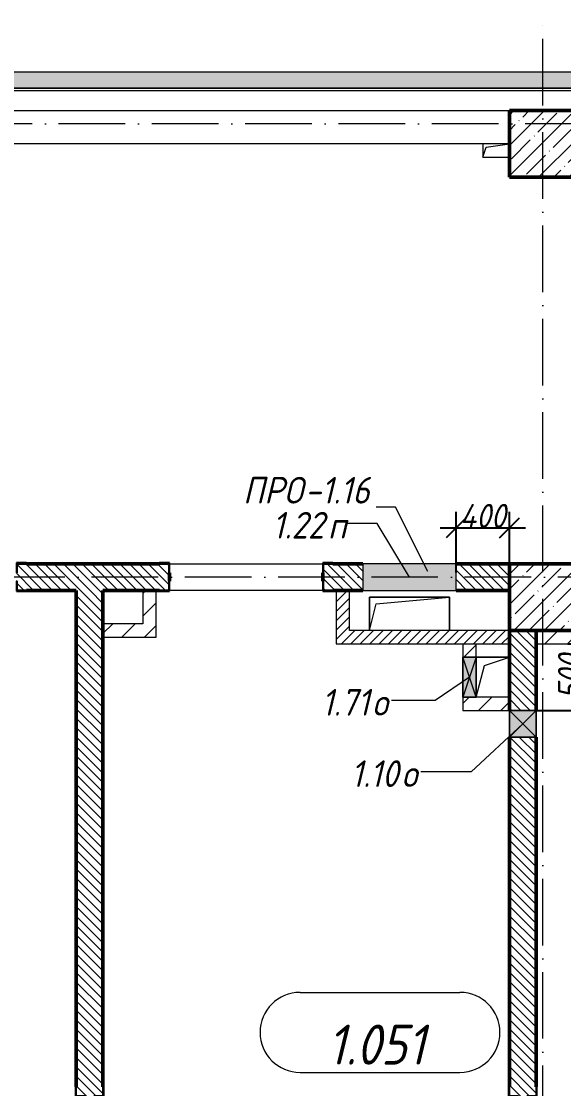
# Model space of a CAD drawing. Header units: millimetres. Extents: x -12989 to 629078, y -109036 to 555275.
# Drawn here: x 568701 to 572771, y 268035 to 276042 of the extents above; entities that cross this region are included whole.
import ezdxf

# ---------------------------------------------------------------- set-up
doc = ezdxf.new("R2010")
doc.units = ezdxf.units.MM
doc.linetypes.add('50_200_ШТРИХ_1Т_ш5_п1_п1_', pattern=[700, 500, -100, 0, -100])
for name, color, linetype, lineweight in [('A-____-____-DIMS', 7, 'Continuous', 9), ('A-DETL-GENF-OTLN', 7, 'Continuous', 9), ('A-FLOR-____-OTLN', 7, 'Continuous', 9), ('A-GENM-____-IDEN', 7, 'Continuous', 9), ('A-GENM-____-MCUT', 7, 'Continuous', 25), ('A-GENM-____-OTLN', 7, 'Continuous', 9), ('A-GENM-____-OTLN-1', 7, 'Continuous', 25), ('A-GLAZ-____-IDEN', 7, 'Continuous', 9), ('A-GLAZ-____-OTLN', 7, 'Continuous', 9), ('A-WALL-____-MCUT-2', 7, 'Continuous', 50), ('A-WALL-____-OTLN', 7, 'Continuous', 9), ('A-WALL-____-PATT-1', 7, 'Continuous', 9), ('A-WALL-FNSH-MCUT-1', 7, 'Continuous', 9), ('I-WALL-____-OTLN', 7, 'Continuous', 9), ('S-COLS-____-MCUT', 7, 'Continuous', 50), ('S-COLS-____-OTLN', 7, 'Continuous', 9), ('S-GRID-____-OTLN-1', 7, '50_200_ШТРИХ_1Т_ш5_п1_п1_', 9)]:
    doc.layers.add(name, color=color, linetype=linetype, lineweight=lineweight)
doc.layers.add('A-AREA-IDEN-1', color=7, linetype='Continuous', lineweight=9, true_color=0xaaaaaa)
doc.layers.add('A-GLAZ-____-OTLN-1', color=7, linetype='Continuous', lineweight=9, true_color=0xc0c0c0)
doc.styles.add('ISOCPEUR_I', font='isocpeui.ttf', dxfattribs={"width": 0.9, "height": 2.5})
doc.styles.add('ISOCPEUR_I_10', font='isocpeui.ttf', dxfattribs={"width": 0.9, "height": 180})
doc.styles.add('ISOCPEUR_I_9', font='isocpeui.ttf', dxfattribs={"width": 0.9, "height": 250})
doc.dimstyles.new('ISO-1_8_0_9К_СРЕДНИЙ_Кладочные_3', dxfattribs={"dimscale": 304.8, "dimtxt": 179.276612, "dimasz": 0.492126, "dimexe": 0.393701, "dimexo": 0, "dimgap": 0, "dimtad": 1, "dimdec": 3, "dimrnd": 0.001, "dimdsep": 46, "dimtxsty": 'ISOCPEUR_I_10', "dimblk1": 'OBLIQUE', "dimblk2": 'OBLIQUE', "dimsah": 1, "dimcen": 0.09, "dimdle": 0.393701, "dimazin": 0, "dimtfac": 1, "dimtdec": 4, "dimtix": 1, "dimtmove": 0, "dimatfit": 3, "dimfxl": 1, "dimtvp": 1, "dimtolj": 1, "dimtzin": 0, "dimarcsym": 2})
pattern_1 = [(135, (513013.31, 265891.49), (-35.35534, -35.35534), [])]
pattern_2 = [(45, (513013.31, 265891.49), (-35.35534, 35.35534), [])]
pattern_3 = [(45, (513013.31, 265891.49), (-84.85281, 84.85281), [])]

# ---------------------------------------------------------------- blocks, each defined once
blk = doc.blocks.new('BSC_Колонна _Прямоугольная - 500х500-V61-АР1_План отверстий 1 этажа в осях 1-64_А-ГГ')
at = {"layer": 'S-COLS-____-OTLN'}
h = blk.add_hatch(dxfattribs=at)
h.set_pattern_fill('FP_93', color=256, style=0, pattern_type=2)
h.set_pattern_definition([(45, (-59600, -5831.04), (-114.04925, 114.04925), []), (45, (-59485.95, -5831.04), (-114.04925, 114.04925), [201.613, -40.323, 3.353, -36.97])])
h.paths.add_polyline_path([(-250, -250), (250, -250), (250, 250), (-250, 250)], flags=0)
at = {"layer": 'S-COLS-____-MCUT'}
for p, q in [((250, 250), (-250, 250)), ((-250, 250), (-250, -250)), ((250, -250), (250, 250)), ((-250, -250), (250, -250))]:
    blk.add_line(p, q, dxfattribs=at)
blk = doc.blocks.new('BSC_Колонна _Прямоугольная - 500х500-V126-АР1_План отверстий 1 этажа в осях 1-64_А-ГГ')
at = {"layer": 'S-COLS-____-OTLN'}
h = blk.add_hatch(dxfattribs=at)
h.set_pattern_fill('FP_159', color=256, style=0, pattern_type=2)
h.set_pattern_definition([(45, (-59600, -9231.04), (-114.04925, 114.04925), []), (45, (-59485.95, -9231.04), (-114.04925, 114.04925), [201.613, -40.323, 3.353, -36.97])])
h.paths.add_polyline_path([(-250, -250), (250, -250), (250, 250), (-250, 250)], flags=0)
at = {"layer": 'S-COLS-____-MCUT'}
for p, q in [((250, 250), (-250, 250)), ((-250, 250), (-250, -250)), ((250, -250), (250, 250)), ((-250, -250), (250, -250))]:
    blk.add_line(p, q, dxfattribs=at)
blk = doc.blocks.new('Фахверк_СКБ_Уголок - 200_4010-27904266-АР1_План отверстий 1 этажа в осях 1-64_А-ГГ')
at = {"layer": 'A-GENM-____-MCUT'}
for p, q in [((125, 156), (50, 156)), ((50, 156), (50, 150)), ((50, 150), (119, 150)), ((119, 150), (119, 81)), ((119, 81), (125, 81)), ((125, 81), (125, 156)), ((125, 19), (119, 19)), ((119, 19), (119, -50)), ((125, -56), (125, 19)), ((119, -50), (50, -50)), ((50, -50), (50, -56)), ((50, -56), (125, -56))]:
    blk.add_line(p, q, dxfattribs=at)
blk = doc.blocks.new('Фахверк_СКБ_Уголок - 200_3600-27915153-АР1_План отверстий 1 этажа в осях 1-64_А-ГГ')
at = {"layer": 'A-GENM-____-MCUT'}
for p, q in [((125, 156), (50, 156)), ((50, 156), (50, 150)), ((50, 150), (119, 150)), ((119, 150), (119, 81)), ((119, 81), (125, 81)), ((125, 81), (125, 156)), ((125, 19), (119, 19)), ((119, 19), (119, -50)), ((125, -56), (125, 19)), ((119, -50), (50, -50)), ((50, -50), (50, -56)), ((50, -56), (125, -56))]:
    blk.add_line(p, q, dxfattribs=at)
blk = doc.blocks.new('154_Стойка_СКБ_Уголок - СМ-2230_200-28216496-АР1_План отверстий 1 этажа в осях 1-64_А-ГГ')
at = {"layer": 'A-GENM-____-MCUT'}
for p, q in [((125, 156), (125, 81)), ((200, 156), (125, 156)), ((125, 81), (131, 81)), ((131, 81), (131, 150)), ((131, 150), (200, 150)), ((200, 150), (200, 156)), ((131, 19), (125, 19)), ((125, 19), (125, -56)), ((131, -50), (131, 19)), ((125, -56), (200, -56)), ((200, -50), (131, -50)), ((200, -56), (200, -50))]:
    blk.add_line(p, q, dxfattribs=at)
blk = doc.blocks.new('154_Стойка_СКБ_Уголок - СМ-2530_200-28213945-АР1_План отверстий 1 этажа в осях 1-64_А-ГГ')
at = {"layer": 'A-GENM-____-MCUT'}
for p, q in [((125, 156), (125, 81)), ((200, 156), (125, 156)), ((125, 81), (131, 81)), ((131, 81), (131, 150)), ((131, 150), (200, 150)), ((200, 150), (200, 156)), ((131, 19), (125, 19)), ((125, 19), (125, -56)), ((131, -50), (131, 19)), ((125, -56), (200, -56)), ((200, -50), (131, -50)), ((200, -56), (200, -50))]:
    blk.add_line(p, q, dxfattribs=at)
blk = doc.blocks.new('AR_Отверстие Ниша - Лючок-32404512-АР1_План отверстий 1 этажа в осях 1-64_А-ГГ')
at = {"layer": 'A-GLAZ-____-OTLN'}
blk.add_hatch(color=256, dxfattribs=at).paths.add_polyline_path([(288.6, 100), (-350, 100), (-350, -100), (350, -100), (350, 100)], flags=0)
for p, q in [((350, 100), (-350, 100)), ((-350, 100), (-350, -100)), ((350, -100), (350, 100)), ((-350, -100), (350, -100))]:
    blk.add_line(p, q, dxfattribs=at)
blk = doc.blocks.new('AR_Отверстие прямоугольное _в плите_ - AR_Отверстие прямоугольное _в плите_-30459255-АР1_План отверстий 1 этажа в осях 1-64_А-ГГ')
at = {"layer": 'A-GENM-____-OTLN'}
for p, q in [((300, 125), (-300, 125)), ((-300, 125), (-300, -125)), ((-250, 75), (300, 125)), ((300, -125), (300, 125)), ((-300, -125), (-250, 75))]:
    blk.add_line(p, q, dxfattribs=at)
blk = doc.blocks.new('AR_Отверстие прямоугольное _в плите_ - AR_Отверстие прямоугольное _в плите_-V178-АР1_План отверстий 1 этажа в осях 1-64_А-ГГ')
at = {"layer": 'A-GENM-____-OTLN'}
for p, q in [((-100, 50), (-100, -50)), ((-100, -50), (-75, 25)), ((-75, 25), (100, 50)), ((-100, -50), (100, -50))]:
    blk.add_line(p, q, dxfattribs=at)
blk = doc.blocks.new('AR_Отверстие прямоугольное _в плите_ - AR_Отверстие прямоугольное _в плите_-30552590-АР1_План отверстий 1 этажа в осях 1-64_А-ГГ')
at = {"layer": 'A-GENM-____-OTLN'}
for p, q in [((125, 150), (-125, 150)), ((-125, -150), (-62.5, 87.5)), ((-62.5, 87.5), (125, 150))]:
    blk.add_line(p, q, dxfattribs=at)
blk = doc.blocks.new('Отлив_СКБ - Отлив витража_120_НВФ-31885513-АР1_План отверстий 1 этажа в осях 1-64_А-ГГ')
at = {"layer": 'A-GLAZ-____-OTLN-1'}
for points in [[(7800, 2), (7800, 120), (0, 120), (0, 2), (7646.3, 2)], [(7800, 0), (7800, 2), (0, 2), (0, 0), (7646.3, 0)]]:
    blk.add_hatch(color=256, dxfattribs=at).paths.add_polyline_path(points, flags=0)
at = {"layer": 'A-GLAZ-____-OTLN'}
for p, q in [((0, 83), (0, 120)), ((7800, 120), (0, 120)), ((7800, 120), (7800, 83)), ((0, 2), (7800, 2)), ((7800, 0), (0, 0))]:
    blk.add_line(p, q, dxfattribs=at)
blk = doc.blocks.new('AR_Отверстие прямоугольное _в стене__БезПР - AR_Отверстие прямоугольное _в стене__БезПР-36428014-АР1_План отверстий 1 этажа в осях 1-64_А-ГГ')
at = {"layer": 'A-GLAZ-____-OTLN'}
blk.add_hatch(color=256, dxfattribs=at).paths.add_polyline_path([(100, 100), (-100, 100), (-100, -100), (100, -100)], flags=0)
at = {"layer": 'A-DETL-GENF-OTLN'}
for p, q in [((-100, -100), (-100, 100)), ((-100, 100), (100, 100)), ((100, 100), (-100, -100)), ((-100, 100), (100, -100)), ((100, 100), (-100, 100)), ((-100, 100), (-100, -100)), ((100, 100), (100, -100)), ((100, -100), (100, 100)), ((100, -100), (-100, -100)), ((-100, -100), (100, -100))]:
    blk.add_line(p, q, dxfattribs=at)
blk = doc.blocks.new('AR_Отверстие прямоугольное _в стене__БезПР - AR_Отверстие прямоугольное _в стене__БезПР-36428966-АР1_План отверстий 1 этажа в осях 1-64_А-ГГ')
at = {"layer": 'A-GLAZ-____-OTLN'}
blk.add_hatch(color=256, dxfattribs=at).paths.add_polyline_path([(150, 50), (-150, 50), (-150, -50), (150, -50)], flags=0)
at = {"layer": 'A-DETL-GENF-OTLN'}
for p, q in [((-150, -50), (-150, 50)), ((-150, 50), (150, 50)), ((150, 50), (-150, -50)), ((-150, 50), (150, -50)), ((150, 50), (-150, 50)), ((-150, 50), (-150, -50)), ((150, 50), (150, -50)), ((150, -50), (150, 50)), ((150, -50), (-150, -50)), ((-150, -50), (150, -50))]:
    blk.add_line(p, q, dxfattribs=at)
at = {"layer": 'A-GLAZ-____-OTLN'}
blk.add_line((150, 50), (-150, 50), dxfattribs=at)
blk = doc.blocks.new('_Oblique')
at = {"color": 0, "linetype": 'ByBlock', "lineweight": -2}
blk.add_line((-0.5, -0.5), (0.5, 0.5), dxfattribs=at)
blk = doc.blocks.new('*D5834')
at = {"layer": 'A-____-____-DIMS', "color": 0, "lineweight": -2, "transparency": 16777216}
for p, q in [((571963.3, 271907.1), (571963.3, 272362)), ((572363.3, 271972.5), (572363.3, 272362)), ((571843.3, 272242), (572483.3, 272242))]:
    blk.add_line(p, q, dxfattribs=at)
at = {"layer": 'Defpoints', "color": 0, "transparency": 16777216}
for p in [(572363.3, 272242), (572363.3, 271972.5), (571963.3, 271907.1)]:
    blk.add_point(p, dxfattribs=at)
at = {"layer": 'A-____-____-DIMS', "color": 0, "lineweight": -2, "transparency": 16777216, "xscale": 150, "yscale": 150, "zscale": 150, "rotation": 180}
blk.add_blockref('_Oblique', (571963.3, 272242), dxfattribs=at)
at = {"layer": 'A-____-____-DIMS', "color": 0, "lineweight": -2, "transparency": 16777216, "xscale": 150, "yscale": 150, "zscale": 150}
blk.add_blockref('_Oblique', (572363.3, 272242), dxfattribs=at)
at = {"layer": 'A-____-____-DIMS', "color": 0, "transparency": 16777216, "insert": (572163.3, 272332), "char_height": 180, "width": 426.127, "attachment_point": 5, "style": 'ISOCPEUR_I_10'}
blk.add_mtext('\\A1;400', dxfattribs=at)
blk = doc.blocks.new('*D5850')
at = {"layer": 'A-____-____-DIMS', "color": 0, "lineweight": -2, "transparency": 16777216}
for p, q in [((572908.3, 270752.5), (572908.3, 271492.5)), ((572802.3, 271372.5), (573028.3, 271372.5)), ((572563.3, 270872.5), (573028.3, 270872.5))]:
    blk.add_line(p, q, dxfattribs=at)
at = {"layer": 'Defpoints', "color": 0, "transparency": 16777216}
for p in [(572802.3, 271372.5), (572908.3, 271372.5), (572563.3, 270872.5)]:
    blk.add_point(p, dxfattribs=at)
at = {"layer": 'A-____-____-DIMS', "color": 0, "lineweight": -2, "transparency": 16777216, "xscale": 150, "yscale": 150, "zscale": 150}
for p, rotation in [((572908.3, 271372.5), 90), ((572908.3, 270872.5), 270)]:
    blk.add_blockref('_Oblique', p, dxfattribs=dict(at, rotation=rotation))
at = {"layer": 'A-____-____-DIMS', "color": 0, "transparency": 16777216, "insert": (572818.3, 271122.5), "char_height": 180, "width": 409.578, "attachment_point": 5, "rotation": 90, "style": 'ISOCPEUR_I_10'}
blk.add_mtext('\\A1;500', dxfattribs=at)
blk = doc.blocks.new('AAR_СКБ_Марка_помещения_1_5 ммп - Номер _ Площадь-27962135-АИ_План этажа_Стены_1')
at = {"layer": 'A-AREA-IDEN-1'}
for p, q in [((-2.987, 3), (3.013, 3)), ((-2.987, 0), (3.013, 0))]:
    blk.add_line(p, q, dxfattribs=at)
for centre, start, end in [((-2.987, 1.5), 90, 270), ((3.013, 1.5), 270, 90)]:
    blk.add_arc(centre, 1.5, start, end, dxfattribs=at)

msp = doc.modelspace()

# ---------------------------------------------------------------- hatches: boundary and pattern name
at = {"layer": 'A-WALL-____-PATT-1'}
h = msp.add_hatch(dxfattribs=at)
h.set_pattern_fill('FP_6', color=256, style=0, pattern_type=2)
h.set_pattern_definition(pattern_1)
h.paths.add_polyline_path([(569313.3109, 271772.5335), (569313.3109, 271972.5335), (568669.3109, 271972.5335), (568669.3109, 271903.5335), (568663.3109, 271903.5335), (568663.3109, 271841.5335), (568669.3109, 271841.5335), (568669.3109, 271772.5335), (569113.3109, 271772.5335)], flags=0)
h.paths.add_polyline_path([(566863.3109, 271772.5335), (566957.3109, 271772.5335), (566957.3109, 271841.5335), (566963.3109, 271841.5335), (566963.3109, 271903.5335), (566957.3109, 271903.5335), (566957.3109, 271972.5335), (566863.3109, 271972.5335), (566863.3109, 271866.5335)], flags=0)
h = msp.add_hatch(dxfattribs=at)
h.set_pattern_fill('FP_6', color=256, style=0, pattern_type=2)
h.set_pattern_definition(pattern_1)
h.paths.add_polyline_path([(572363.3109, 271772.5335), (572363.3109, 271972.5335), (571963.3109, 271972.5335), (571963.3109, 271772.5335)], flags=0)
h.paths.add_polyline_path([(571038.3109, 271772.5335), (571263.3109, 271772.5335), (571263.3109, 271972.5335), (570969.3109, 271971.6764), (570969.3109, 271903.5335), (570963.3109, 271903.5335), (570963.3109, 271841.5335), (570969.3109, 271841.5335), (570969.3109, 271772.5335)], flags=0)
h.paths.add_polyline_path([(569313.3109, 271772.5335), (569807.3109, 271772.5335), (569807.3109, 271841.5335), (569813.3109, 271841.5335), (569813.3109, 271903.5335), (569807.3109, 271903.5335), (569807.3109, 271972.5335), (569313.3109, 271972.5335)], flags=0)
h = msp.add_hatch(dxfattribs=at)
h.set_pattern_fill('FP_6', color=256, style=0, pattern_type=2)
h.set_pattern_definition(pattern_1)
h.paths.add_polyline_path([(569313.3109, 264222.5335), (569313.3109, 267972.5335), (569244.3109, 267972.5335), (569244.3109, 267978.5335), (569313.3109, 267978.5335), (569313.3109, 271772.5335), (569113.3109, 271772.5335), (569113.3109, 267978.5335), (569182.3109, 267978.5335), (569182.3109, 267972.5335), (569113.3109, 267972.5335), (569113.3109, 264222.5335)], flags=0)
h = msp.add_hatch(dxfattribs=at)
h.set_pattern_fill('FP_4', color=256, style=0, pattern_type=2)
h.set_pattern_definition(pattern_3)
h.paths.add_polyline_path([(569713.3109, 271522.5335), (569713.3109, 271772.5335), (569613.3109, 271772.5335), (569613.3109, 271522.5335)], flags=0)
h = msp.add_hatch(dxfattribs=at)
h.set_pattern_fill('FP_5', color=256, style=0, pattern_type=2)
h.set_pattern_definition(pattern_2)
h.paths.add_polyline_path([(571163.3109, 271372.5335), (571163.3109, 271772.5335), (571063.3109, 271772.5335), (571063.3109, 271372.5335)], flags=0)
h = msp.add_hatch(dxfattribs=at)
h.set_pattern_fill('FP_4', color=256, style=0, pattern_type=2)
h.set_pattern_definition(pattern_3)
h.paths.add_polyline_path([(569313.3109, 271422.5335), (569713.3109, 271422.5335), (569713.3109, 271522.5335), (569313.3109, 271522.5335)], flags=0)
h = msp.add_hatch(dxfattribs=at)
h.set_pattern_fill('FP_5', color=256, style=0, pattern_type=2)
h.set_pattern_definition(pattern_2)
h.paths.add_polyline_path([(571163.3109, 271372.5335), (572363.3109, 271372.5335), (572363.3109, 271472.5335), (571163.3109, 271472.5335)], flags=0)
h = msp.add_hatch(dxfattribs=at)
h.set_pattern_fill('FP_6', color=256, style=0, pattern_type=2)
h.set_pattern_definition(pattern_1)
h.paths.add_polyline_path([(572363.3109, 264472.5335), (572563.3109, 264472.5335), (572563.3109, 267972.5335), (572494.3109, 267972.5335), (572494.3109, 267978.5335), (572563.3109, 267978.5335), (572563.3109, 270672.5335), (572363.3109, 270672.5335), (572363.3109, 267978.5335), (572432.3109, 267978.5335), (572432.3109, 267972.5335), (572363.3109, 267972.5335), (572363.3109, 264905.9895)], flags=0)
h.paths.add_polyline_path([(572363.3109, 270872.5335), (572563.3109, 270872.5335), (572563.3109, 271472.5335), (572363.3109, 271472.5335)], flags=0)
h = msp.add_hatch(dxfattribs=at)
h.set_pattern_fill('FP_4', color=256, style=0, pattern_type=2)
h.set_pattern_definition(pattern_3)
h.paths.add_polyline_path([(572563.3109, 271372.5335), (572863.3109, 271372.5335), (572863.3109, 271472.5335), (572563.3109, 271472.5335)], flags=0)
h.paths.add_polyline_path([(573213.3109, 271372.5335), (573213.3109, 271472.5335), (573113.3109, 271472.5335), (573113.3109, 271372.5335)], flags=0)
h = msp.add_hatch(dxfattribs=at)
h.set_pattern_fill('FP_4', color=256, style=0, pattern_type=2)
h.set_pattern_definition(pattern_3)
h.paths.add_polyline_path([(572113.3109, 270872.5335), (572113.3109, 270972.5335), (572013.3109, 270972.5335), (572013.3109, 270872.5335)], flags=0)
h.paths.add_polyline_path([(572038.3109, 271272.5335), (572113.3109, 271272.5335), (572113.3109, 271372.5335), (572013.3109, 271372.5335), (572013.3109, 271272.5335)], flags=0)
h = msp.add_hatch(dxfattribs=at)
h.set_pattern_fill('FP_4', color=256, style=0, pattern_type=2)
h.set_pattern_definition(pattern_3)
h.paths.add_polyline_path([(572363.3109, 270872.5335), (572363.3109, 270972.5335), (572113.3109, 270972.5335), (572113.3109, 270872.5335)], flags=0)

# ---------------------------------------------------------------- linework, layer by layer
at = {"layer": 'A-FLOR-____-OTLN'}
for p, q in [((571313.3109, 271722.5335), (571913.3109, 271722.5335)), ((571313.3109, 271472.5335), (571313.3109, 271722.5335)), ((571913.3109, 271722.5335), (571913.3109, 271472.5335)), ((572113.3109, 271272.5335), (572363.3109, 271272.5335))]:
    msp.add_line(p, q, dxfattribs=at)
at = {"layer": 'A-GENM-____-IDEN'}
for p, q in [((571507.7387, 272397.0835), (571364.7427, 272397.0835)), ((571752.3258, 271915.3886), (571507.7387, 272397.0835))]:
    msp.add_line(p, q, dxfattribs=at)
at = {"layer": 'A-GLAZ-____-IDEN'}
for p, q in [((571369.9791, 272274.0335), (571144.1902, 272274.0335)), ((571613.3109, 271872.5335), (571369.9791, 272274.0335)), ((572063.3109, 271122.5335), (571807.3969, 270945.7599)), ((571807.3969, 270945.7599), (571477.7488, 270945.7599)), ((572463.3109, 270772.5335), (572075.4681, 270410.5755)), ((572075.4681, 270410.5755), (571698.3014, 270410.5755))]:
    msp.add_line(p, q, dxfattribs=at)
at = {"layer": 'A-WALL-____-MCUT-2'}
for p, q in [((569738.3109, 271972.5335), (568738.3109, 271972.5335)), ((571263.3109, 271972.5335), (571038.3109, 271972.5335)), ((572363.3109, 271972.5335), (571963.3109, 271972.5335)), ((569813.3109, 271841.5335), (569813.3109, 271903.5335)), ((570963.3109, 271903.5335), (570963.3109, 271841.5335)), ((568738.3109, 271772.5335), (569113.3109, 271772.5335)), ((569113.3109, 271772.5335), (569113.3109, 268047.5335)), ((569313.3109, 268047.5335), (569313.3109, 271772.5335)), ((569313.3109, 271772.5335), (569738.3109, 271772.5335)), ((571038.3109, 271772.5335), (571263.3109, 271772.5335)), ((571963.3109, 271772.5335), (572363.3109, 271772.5335)), ((572363.3109, 271472.5335), (572363.3109, 270872.5335)), ((572563.3109, 270872.5335), (572563.3109, 271472.5335)), ((572363.3109, 270672.5335), (572363.3109, 268047.5335)), ((572563.3109, 268047.5335), (572563.3109, 270672.5335))]:
    msp.add_line(p, q, dxfattribs=at)
at = {"layer": 'A-WALL-____-OTLN'}
for p, q in [((567213.3109, 275522.5335), (575013.3109, 275522.5335)), ((567213.3109, 275372.5335), (572363.3109, 275372.5335)), ((572363.3109, 275122.5335), (567213.3109, 275122.5335))]:
    msp.add_line(p, q, dxfattribs=at)
at = {"layer": 'A-WALL-FNSH-MCUT-1'}
for p, q in [((569613.3109, 271772.5335), (569613.3109, 271522.5335)), ((569713.3109, 271422.5335), (569713.3109, 271772.5335)), ((571063.3109, 271772.5335), (571063.3109, 271372.5335)), ((571163.3109, 271472.5335), (571163.3109, 271772.5335)), ((569613.3109, 271522.5335), (569313.3109, 271522.5335)), ((572363.3109, 271472.5335), (571163.3109, 271472.5335)), ((569313.3109, 271422.5335), (569713.3109, 271422.5335)), ((571063.3109, 271372.5335), (572363.3109, 271372.5335)), ((572013.3109, 271372.5335), (572013.3109, 271272.5335)), ((572113.3109, 271272.5335), (572113.3109, 271372.5335)), ((572563.3109, 271372.5335), (572863.3109, 271372.5335)), ((572013.3109, 270972.5335), (572013.3109, 270872.5335)), ((572363.3109, 270972.5335), (572113.3109, 270972.5335)), ((572013.3109, 270872.5335), (572363.3109, 270872.5335))]:
    msp.add_line(p, q, dxfattribs=at)
at = {"layer": 'I-WALL-____-OTLN'}
for p, q in [((569813.3109, 271972.5335), (570963.3109, 271972.5335)), ((570963.3109, 271772.5335), (569813.3109, 271772.5335))]:
    msp.add_line(p, q, dxfattribs=at)
at = {"layer": 'S-GRID-____-OTLN-1'}
for p, q in [((572613.3109, 261408.8852), (572613.3109, 276042.0309)), ((617087.7175, 275272.5335), (508556.9485, 275272.5335)), ((603332.0982, 271872.5335), (508344.5407, 271872.5335))]:
    msp.add_line(p, q, dxfattribs=at)

# ---------------------------------------------------------------- block references
at = {"layer": 'A-AREA-IDEN-1', "xscale": 199.9999999999999, "yscale": 199.9999999999999, "zscale": 199.9999999999999}
msp.add_blockref('AAR_СКБ_Марка_помещения_1_5 ммп - Номер _ Площадь-27962135-АИ_План этажа_Стены_1', (571389.9035, 268156.8602), dxfattribs=at)
at = {"layer": 'A-GENM-____-OTLN'}
for name, p in [('AR_Отверстие прямоугольное _в плите_ - AR_Отверстие прямоугольное _в плите_-V178-АР1_План отверстий 1 этажа в осях 1-64_А-ГГ', (572263.3109, 275072.5335)), ('AR_Отверстие прямоугольное _в плите_ - AR_Отверстие прямоугольное _в плите_-30459255-АР1_План отверстий 1 этажа в осях 1-64_А-ГГ', (571613.3109, 271597.5335)), ('AR_Отверстие прямоугольное _в плите_ - AR_Отверстие прямоугольное _в плите_-30552590-АР1_План отверстий 1 этажа в осях 1-64_А-ГГ', (572238.3109, 271122.5335))]:
    msp.add_blockref(name, p, dxfattribs=at)
at = {"layer": 'A-GENM-____-OTLN-1'}
for name, p in [('154_Стойка_СКБ_Уголок - СМ-2530_200-28213945-АР1_План отверстий 1 этажа в осях 1-64_А-ГГ', (568538.3109, 271822.5335)), ('154_Стойка_СКБ_Уголок - СМ-2230_200-28216496-АР1_План отверстий 1 этажа в осях 1-64_А-ГГ', (570838.3109, 271822.5335))]:
    msp.add_blockref(name, p, dxfattribs=at)
for name, p, rotation in [('154_Стойка_СКБ_Уголок - СМ-2230_200-28216496-АР1_План отверстий 1 этажа в осях 1-64_А-ГГ', (569938.3109, 271922.5335), 180), ('Фахверк_СКБ_Уголок - 200_4010-27904266-АР1_План отверстий 1 этажа в осях 1-64_А-ГГ', (569163.3109, 268097.5335), 269.9999999999999), ('Фахверк_СКБ_Уголок - 200_3600-27915153-АР1_План отверстий 1 этажа в осях 1-64_А-ГГ', (572413.3109, 268097.5335), 269.9999999999999)]:
    msp.add_blockref(name, p, dxfattribs=dict(at, rotation=rotation))
at = {"layer": 'A-GLAZ-____-OTLN'}
msp.add_blockref('Отлив_СКБ - Отлив витража_120_НВФ-31885513-АР1_План отверстий 1 этажа в осях 1-64_А-ГГ', (567213.3109, 275539.5335), dxfattribs=at)
for name, p, rotation in [('AR_Отверстие Ниша - Лючок-32404512-АР1_План отверстий 1 этажа в осях 1-64_А-ГГ', (571613.3109, 271872.5335), 180), ('AR_Отверстие прямоугольное _в стене__БезПР - AR_Отверстие прямоугольное _в стене__БезПР-36428966-АР1_План отверстий 1 этажа в осях 1-64_А-ГГ', (572063.3109, 271122.5335), 270), ('AR_Отверстие прямоугольное _в стене__БезПР - AR_Отверстие прямоугольное _в стене__БезПР-36428014-АР1_План отверстий 1 этажа в осях 1-64_А-ГГ', (572463.3109, 270772.5335), 269.9999999999999)]:
    msp.add_blockref(name, p, dxfattribs=dict(at, rotation=rotation))
at = {"layer": 'S-COLS-____-OTLN'}
for name, p in [('BSC_Колонна _Прямоугольная - 500х500-V126-АР1_План отверстий 1 этажа в осях 1-64_А-ГГ', (572613.3109, 275122.5335)), ('BSC_Колонна _Прямоугольная - 500х500-V61-АР1_План отверстий 1 этажа в осях 1-64_А-ГГ', (572613.3109, 271722.5335))]:
    msp.add_blockref(name, p, dxfattribs=at)

# ---------------------------------------------------------------- texts
at = {"layer": 'A-AREA-IDEN-1', "insert": (571364.4745, 268215.1901), "char_height": 300, "width": 846, "attachment_point": 8, "line_spacing_factor": 1.139951, "style": 'ISOCPEUR_I'}
msp.add_mtext('\\pxqc,t8.46667,16.93333,25.4,33.86667,42.33333,50.8,59.26667,67.73333,76.2,84.66667,93.13333,101.6,110.06667,118.53333,127,135.46667,143.93333,152.4,160.86667,169.33333,177.8,186.26667,194.73333,203.2,211.66667,220.13333,228.6,237.06667,245.53333,254,262.46667,270.93333;{1.051}', dxfattribs=at)
at = {"layer": 'A-GENM-____-IDEN', "char_height": 200, "attachment_point": 1, "style": 'ISOCPEUR_I_9'}
for s, insert, width in [('ПРО', (570364.1861, 272624.1997), 562.784625), ('-1.16', (570828.5298, 272624.1997), 620.506125)]:
    msp.add_mtext(s, dxfattribs=dict(at, insert=insert, width=width))
at = {"layer": 'A-GLAZ-____-IDEN', "char_height": 200, "attachment_point": 1, "style": 'ISOCPEUR_I_9'}
for s, insert, width in [('1.22', (570584.7386, 272361.6481), 505.063125), ('\\fISOCPEUR|b0|i1|c204|p34|;\\W.9;п', (571001.4573, 272361.6481), 158.734125), ('1.71', (570953.3902, 271033.3745), 461.772), ('\\fISOCPEUR|b0|i1|c204|p34|;\\W.9;о', (571334.3902, 271033.3745), 158.734125), ('1.10', (571173.9427, 270498.1901), 461.772), ('\\fISOCPEUR|b0|i1|c204|p34|;\\W.9;о', (571554.9427, 270498.1901), 158.734125)]:
    msp.add_mtext(s, dxfattribs=dict(at, insert=insert, width=width))

# ---------------------------------------------------------------- dimensions: what is measured, and where the dimension line sits
at = {"layer": 'A-____-____-DIMS'}
dim = msp.add_linear_dim(base=(572363.3109, 272241.9683), p1=(571963.3109, 271907.0958), p2=(572363.3109, 271972.5335), dimstyle='ISO-1_8_0_9К_СРЕДНИЙ_Кладочные_3', override={"dimpost": '<>', "dimfxl": 405.317271}, dxfattribs=at)
dim.commit()
dim.dimension.update_dxf_attribs({"geometry": '*D5834', "text_midpoint": (572163.3109, 272331.9683)})
dim = msp.add_linear_dim(base=(572908.3341, 271372.5335), p1=(572563.3109, 270872.5335), p2=(572802.2681, 271372.5335), angle=90, dimstyle='ISO-1_8_0_9К_СРЕДНИЙ_Кладочные_3', override={"dimpost": '<>', "dimfxl": 554.166524}, dxfattribs=at)
dim.commit()
dim.dimension.update_dxf_attribs({"geometry": '*D5850', "text_midpoint": (572818.3341, 271122.5335)})

doc.saveas('drawing.dxf')
